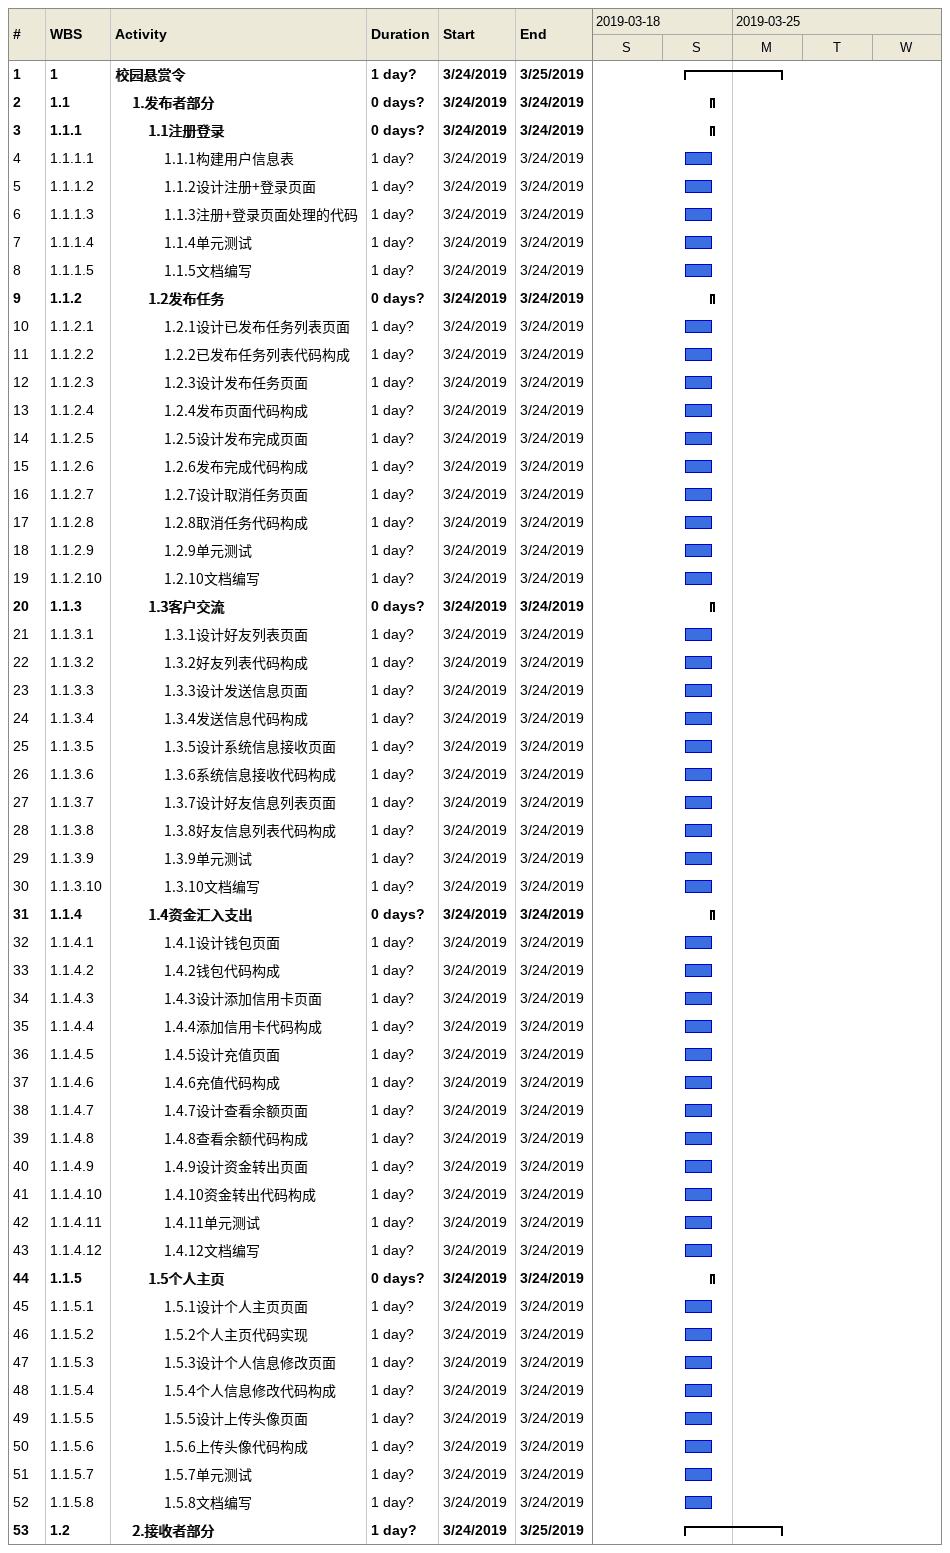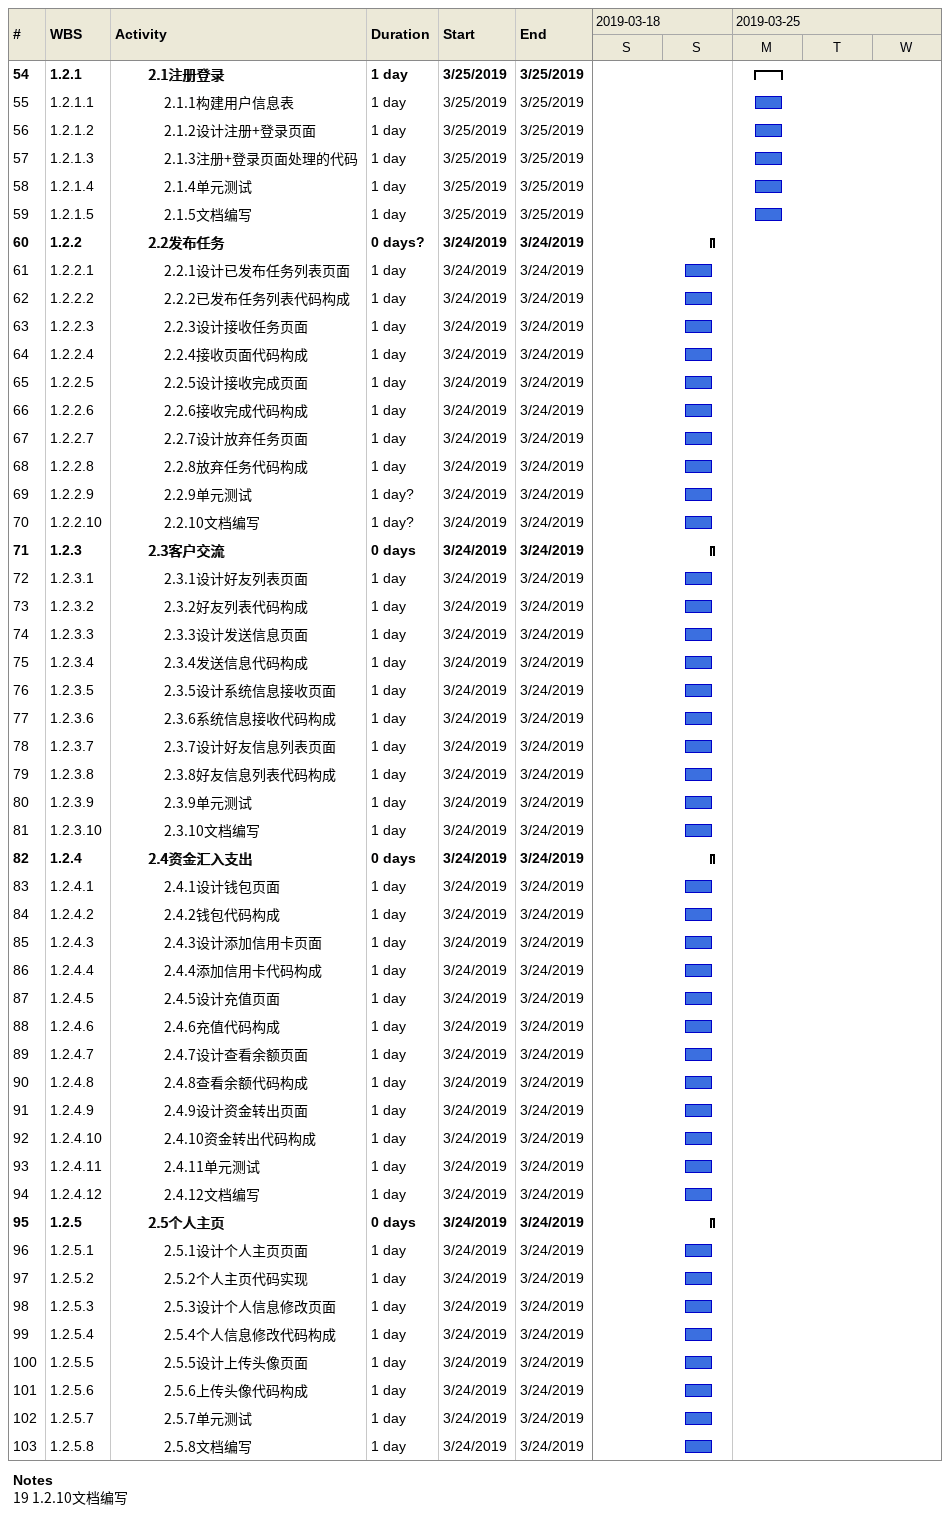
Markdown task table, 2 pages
| ID | WBS | Task | Duration | Start | Finish |
|---|---|---|---|---|---|
| 1 | 1 | **校园悬赏令** | 1d? | 2019-03-24 | 2019-03-25 |
| 2 | 1.1 | **1.发布者部分** | 0d? | 2019-03-24 | 2019-03-24 |
| 3 | 1.1.1 | **1.1注册登录** | 0d? | 2019-03-24 | 2019-03-24 |
| 4 | 1.1.1.1 | 1.1.1构建用户信息表 | 1d? | 2019-03-24 | 2019-03-24 |
| 5 | 1.1.1.2 | 1.1.2设计注册+登录页面 | 1d? | 2019-03-24 | 2019-03-24 |
| 6 | 1.1.1.3 | 1.1.3注册+登录页面处理的代码 | 1d? | 2019-03-24 | 2019-03-24 |
| 7 | 1.1.1.4 | 1.1.4单元测试 | 1d? | 2019-03-24 | 2019-03-24 |
| 8 | 1.1.1.5 | 1.1.5文档编写 | 1d? | 2019-03-24 | 2019-03-24 |
| 9 | 1.1.2 | **1.2发布任务** | 0d? | 2019-03-24 | 2019-03-24 |
| 10 | 1.1.2.1 | 1.2.1设计已发布任务列表页面 | 1d? | 2019-03-24 | 2019-03-24 |
| 11 | 1.1.2.2 | 1.2.2已发布任务列表代码构成 | 1d? | 2019-03-24 | 2019-03-24 |
| 12 | 1.1.2.3 | 1.2.3设计发布任务页面 | 1d? | 2019-03-24 | 2019-03-24 |
| 13 | 1.1.2.4 | 1.2.4发布页面代码构成 | 1d? | 2019-03-24 | 2019-03-24 |
| 14 | 1.1.2.5 | 1.2.5设计发布完成页面 | 1d? | 2019-03-24 | 2019-03-24 |
| 15 | 1.1.2.6 | 1.2.6发布完成代码构成 | 1d? | 2019-03-24 | 2019-03-24 |
| 16 | 1.1.2.7 | 1.2.7设计取消任务页面 | 1d? | 2019-03-24 | 2019-03-24 |
| 17 | 1.1.2.8 | 1.2.8取消任务代码构成 | 1d? | 2019-03-24 | 2019-03-24 |
| 18 | 1.1.2.9 | 1.2.9单元测试 | 1d? | 2019-03-24 | 2019-03-24 |
| 19 | 1.1.2.10 | 1.2.10文档编写 | 1d? | 2019-03-24 | 2019-03-24 |
| 20 | 1.1.3 | **1.3客户交流** | 0d? | 2019-03-24 | 2019-03-24 |
| 21 | 1.1.3.1 | 1.3.1设计好友列表页面 | 1d? | 2019-03-24 | 2019-03-24 |
| 22 | 1.1.3.2 | 1.3.2好友列表代码构成 | 1d? | 2019-03-24 | 2019-03-24 |
| 23 | 1.1.3.3 | 1.3.3设计发送信息页面 | 1d? | 2019-03-24 | 2019-03-24 |
| 24 | 1.1.3.4 | 1.3.4发送信息代码构成 | 1d? | 2019-03-24 | 2019-03-24 |
| 25 | 1.1.3.5 | 1.3.5设计系统信息接收页面 | 1d? | 2019-03-24 | 2019-03-24 |
| 26 | 1.1.3.6 | 1.3.6系统信息接收代码构成 | 1d? | 2019-03-24 | 2019-03-24 |
| 27 | 1.1.3.7 | 1.3.7设计好友信息列表页面 | 1d? | 2019-03-24 | 2019-03-24 |
| 28 | 1.1.3.8 | 1.3.8好友信息列表代码构成 | 1d? | 2019-03-24 | 2019-03-24 |
| 29 | 1.1.3.9 | 1.3.9单元测试 | 1d? | 2019-03-24 | 2019-03-24 |
| 30 | 1.1.3.10 | 1.3.10文档编写 | 1d? | 2019-03-24 | 2019-03-24 |
| 31 | 1.1.4 | **1.4资金汇入支出** | 0d? | 2019-03-24 | 2019-03-24 |
| 32 | 1.1.4.1 | 1.4.1设计钱包页面 | 1d? | 2019-03-24 | 2019-03-24 |
| 33 | 1.1.4.2 | 1.4.2钱包代码构成 | 1d? | 2019-03-24 | 2019-03-24 |
| 34 | 1.1.4.3 | 1.4.3设计添加信用卡页面 | 1d? | 2019-03-24 | 2019-03-24 |
| 35 | 1.1.4.4 | 1.4.4添加信用卡代码构成 | 1d? | 2019-03-24 | 2019-03-24 |
| 36 | 1.1.4.5 | 1.4.5设计充值页面 | 1d? | 2019-03-24 | 2019-03-24 |
| 37 | 1.1.4.6 | 1.4.6充值代码构成 | 1d? | 2019-03-24 | 2019-03-24 |
| 38 | 1.1.4.7 | 1.4.7设计查看余额页面 | 1d? | 2019-03-24 | 2019-03-24 |
| 39 | 1.1.4.8 | 1.4.8查看余额代码构成 | 1d? | 2019-03-24 | 2019-03-24 |
| 40 | 1.1.4.9 | 1.4.9设计资金转出页面 | 1d? | 2019-03-24 | 2019-03-24 |
| 41 | 1.1.4.10 | 1.4.10资金转出代码构成 | 1d? | 2019-03-24 | 2019-03-24 |
| 42 | 1.1.4.11 | 1.4.11单元测试 | 1d? | 2019-03-24 | 2019-03-24 |
| 43 | 1.1.4.12 | 1.4.12文档编写 | 1d? | 2019-03-24 | 2019-03-24 |
| 44 | 1.1.5 | **1.5个人主页** | 0d? | 2019-03-24 | 2019-03-24 |
| 45 | 1.1.5.1 | 1.5.1设计个人主页页面 | 1d? | 2019-03-24 | 2019-03-24 |
| 46 | 1.1.5.2 | 1.5.2个人主页代码实现 | 1d? | 2019-03-24 | 2019-03-24 |
| 47 | 1.1.5.3 | 1.5.3设计个人信息修改页面 | 1d? | 2019-03-24 | 2019-03-24 |
| 48 | 1.1.5.4 | 1.5.4个人信息修改代码构成 | 1d? | 2019-03-24 | 2019-03-24 |
| 49 | 1.1.5.5 | 1.5.5设计上传头像页面 | 1d? | 2019-03-24 | 2019-03-24 |
| 50 | 1.1.5.6 | 1.5.6上传头像代码构成 | 1d? | 2019-03-24 | 2019-03-24 |
| 51 | 1.1.5.7 | 1.5.7单元测试 | 1d? | 2019-03-24 | 2019-03-24 |
| 52 | 1.1.5.8 | 1.5.8文档编写 | 1d? | 2019-03-24 | 2019-03-24 |
| 53 | 1.2 | **2.接收者部分** | 1d? | 2019-03-24 | 2019-03-25 |
| 54 | 1.2.1 | **2.1注册登录** | 1d | 2019-03-25 | 2019-03-25 |
| 55 | 1.2.1.1 | 2.1.1构建用户信息表 | 1d | 2019-03-25 | 2019-03-25 |
| 56 | 1.2.1.2 | 2.1.2设计注册+登录页面 | 1d | 2019-03-25 | 2019-03-25 |
| 57 | 1.2.1.3 | 2.1.3注册+登录页面处理的代码 | 1d | 2019-03-25 | 2019-03-25 |
| 58 | 1.2.1.4 | 2.1.4单元测试 | 1d | 2019-03-25 | 2019-03-25 |
| 59 | 1.2.1.5 | 2.1.5文档编写 | 1d | 2019-03-25 | 2019-03-25 |
| 60 | 1.2.2 | **2.2发布任务** | 0d? | 2019-03-24 | 2019-03-24 |
| 61 | 1.2.2.1 | 2.2.1设计已发布任务列表页面 | 1d | 2019-03-24 | 2019-03-24 |
| 62 | 1.2.2.2 | 2.2.2已发布任务列表代码构成 | 1d | 2019-03-24 | 2019-03-24 |
| 63 | 1.2.2.3 | 2.2.3设计接收任务页面 | 1d | 2019-03-24 | 2019-03-24 |
| 64 | 1.2.2.4 | 2.2.4接收页面代码构成 | 1d | 2019-03-24 | 2019-03-24 |
| 65 | 1.2.2.5 | 2.2.5设计接收完成页面 | 1d | 2019-03-24 | 2019-03-24 |
| 66 | 1.2.2.6 | 2.2.6接收完成代码构成 | 1d | 2019-03-24 | 2019-03-24 |
| 67 | 1.2.2.7 | 2.2.7设计放弃任务页面 | 1d | 2019-03-24 | 2019-03-24 |
| 68 | 1.2.2.8 | 2.2.8放弃任务代码构成 | 1d | 2019-03-24 | 2019-03-24 |
| 69 | 1.2.2.9 | 2.2.9单元测试 | 1d? | 2019-03-24 | 2019-03-24 |
| 70 | 1.2.2.10 | 2.2.10文档编写 | 1d? | 2019-03-24 | 2019-03-24 |
| 71 | 1.2.3 | **2.3客户交流** | 0d | 2019-03-24 | 2019-03-24 |
| 72 | 1.2.3.1 | 2.3.1设计好友列表页面 | 1d | 2019-03-24 | 2019-03-24 |
| 73 | 1.2.3.2 | 2.3.2好友列表代码构成 | 1d | 2019-03-24 | 2019-03-24 |
| 74 | 1.2.3.3 | 2.3.3设计发送信息页面 | 1d | 2019-03-24 | 2019-03-24 |
| 75 | 1.2.3.4 | 2.3.4发送信息代码构成 | 1d | 2019-03-24 | 2019-03-24 |
| 76 | 1.2.3.5 | 2.3.5设计系统信息接收页面 | 1d | 2019-03-24 | 2019-03-24 |
| 77 | 1.2.3.6 | 2.3.6系统信息接收代码构成 | 1d | 2019-03-24 | 2019-03-24 |
| 78 | 1.2.3.7 | 2.3.7设计好友信息列表页面 | 1d | 2019-03-24 | 2019-03-24 |
| 79 | 1.2.3.8 | 2.3.8好友信息列表代码构成 | 1d | 2019-03-24 | 2019-03-24 |
| 80 | 1.2.3.9 | 2.3.9单元测试 | 1d | 2019-03-24 | 2019-03-24 |
| 81 | 1.2.3.10 | 2.3.10文档编写 | 1d | 2019-03-24 | 2019-03-24 |
| 82 | 1.2.4 | **2.4资金汇入支出** | 0d | 2019-03-24 | 2019-03-24 |
| 83 | 1.2.4.1 | 2.4.1设计钱包页面 | 1d | 2019-03-24 | 2019-03-24 |
| 84 | 1.2.4.2 | 2.4.2钱包代码构成 | 1d | 2019-03-24 | 2019-03-24 |
| 85 | 1.2.4.3 | 2.4.3设计添加信用卡页面 | 1d | 2019-03-24 | 2019-03-24 |
| 86 | 1.2.4.4 | 2.4.4添加信用卡代码构成 | 1d | 2019-03-24 | 2019-03-24 |
| 87 | 1.2.4.5 | 2.4.5设计充值页面 | 1d | 2019-03-24 | 2019-03-24 |
| 88 | 1.2.4.6 | 2.4.6充值代码构成 | 1d | 2019-03-24 | 2019-03-24 |
| 89 | 1.2.4.7 | 2.4.7设计查看余额页面 | 1d | 2019-03-24 | 2019-03-24 |
| 90 | 1.2.4.8 | 2.4.8查看余额代码构成 | 1d | 2019-03-24 | 2019-03-24 |
| 91 | 1.2.4.9 | 2.4.9设计资金转出页面 | 1d | 2019-03-24 | 2019-03-24 |
| 92 | 1.2.4.10 | 2.4.10资金转出代码构成 | 1d | 2019-03-24 | 2019-03-24 |
| 93 | 1.2.4.11 | 2.4.11单元测试 | 1d | 2019-03-24 | 2019-03-24 |
| 94 | 1.2.4.12 | 2.4.12文档编写 | 1d | 2019-03-24 | 2019-03-24 |
| 95 | 1.2.5 | **2.5个人主页** | 0d | 2019-03-24 | 2019-03-24 |
| 96 | 1.2.5.1 | 2.5.1设计个人主页页面 | 1d | 2019-03-24 | 2019-03-24 |
| 97 | 1.2.5.2 | 2.5.2个人主页代码实现 | 1d | 2019-03-24 | 2019-03-24 |
| 98 | 1.2.5.3 | 2.5.3设计个人信息修改页面 | 1d | 2019-03-24 | 2019-03-24 |
| 99 | 1.2.5.4 | 2.5.4个人信息修改代码构成 | 1d | 2019-03-24 | 2019-03-24 |
| 100 | 1.2.5.5 | 2.5.5设计上传头像页面 | 1d | 2019-03-24 | 2019-03-24 |
| 101 | 1.2.5.6 | 2.5.6上传头像代码构成 | 1d | 2019-03-24 | 2019-03-24 |
| 102 | 1.2.5.7 | 2.5.7单元测试 | 1d | 2019-03-24 | 2019-03-24 |
| 103 | 1.2.5.8 | 2.5.8文档编写 | 1d | 2019-03-24 | 2019-03-24 |

Notes
- 19: 1.2.10文档编写
